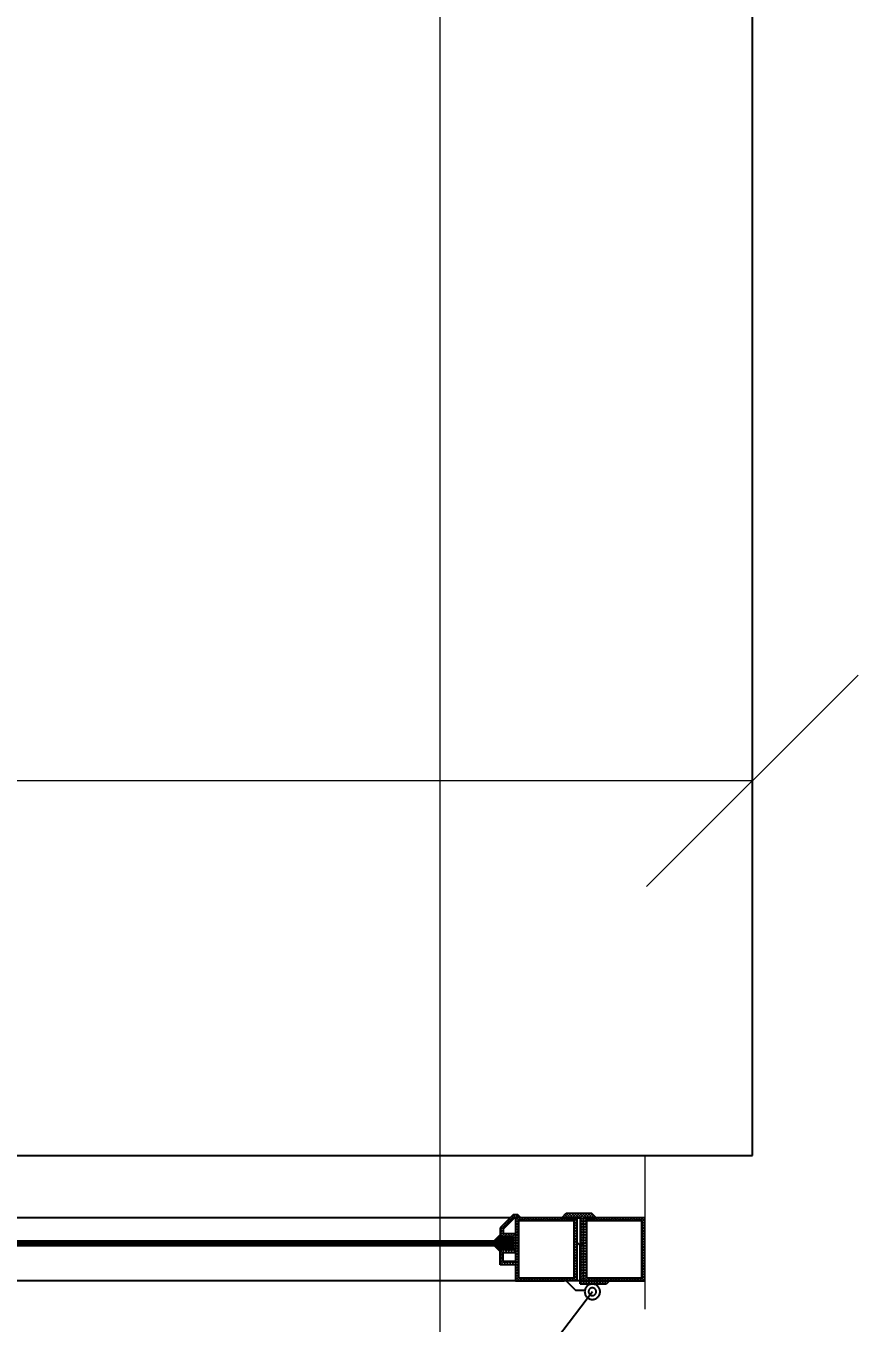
# Model space of a CAD drawing. Header units: metres. Extents: x -355 to 973, y -73 to 238.
# Drawn here: x -271.767 to -271.226, y 99.327 to 100.171 of the extents above; entities that cross this region are included whole.
import ezdxf

# ---------------------------------------------------------------- set-up
doc = ezdxf.new("R2010")
doc.units = ezdxf.units.M
doc.header["$LTSCALE"] = 3
doc.header["$MEASUREMENT"] = 0
for name, pattern in [('1', [30, 6, 6, 6, 6, 6]), ('ACAD_ISO02W100', [15, 12, -3]), ('HIDDEN2', [0.1875, 0.125, -0.0625])]:
    doc.linetypes.add(name, pattern=pattern)
doc.layers.add('05', color=21, linetype='Continuous', lineweight=5)
for name, color, linetype in [('2', 51, 'Continuous'), ('4', 4, 'ACAD_ISO02W100'), ('5', 2, 'Continuous'), ('Ditail', 1, 'Continuous')]:
    doc.layers.add(name, color=color, linetype=linetype)
doc.styles.get("Standard").update_dxf_attribs({"font": 'arial.ttf'})
doc.dimstyles.new('ahmad', dxfattribs={"dimtxt": 0.2, "dimasz": 0.1375, "dimexe": 0, "dimexo": 0.0625, "dimgap": 0.09, "dimtad": 0, "dimzin": 0, "dimdsep": 46, "dimtxsty": 'Standard', "dimblk": 'OBLIQUE', "dimcen": 0.09, "dimclrd": 245, "dimclrt": 61, "dimadec": 0, "dimazin": 0, "dimtfac": 1, "dimtofl": 0, "dimtmove": 0, "dimatfit": 3, "dimldrblk": 'OBLIQUE', "dimfxl": 0, "dimfxlon": 1, "dimtolj": 1, "dimtzin": 0, "dimlwd": 13, "dimarcsym": 0})

# ---------------------------------------------------------------- blocks, each defined once
blk = doc.blocks.new('_Oblique')
at = {"color": 0, "linetype": 'ByBlock', "lineweight": -2}
blk.add_line((-0.5, -0.5), (0.5, 0.5), dxfattribs=at)
blk = doc.blocks.new('*D582')
at = {"color": 245, "lineweight": 13, "transparency": 16777216}
for p, q in [((-271.49791, 109.68613), (-271.49791, 104.40383)), ((-271.49791, 98.28613), (-271.49791, 103.56844))]:
    blk.add_line(p, q, dxfattribs=at)
at = {"layer": 'Defpoints', "color": 0, "transparency": 16777216}
for p in [(-271.29487, 109.68613), (-271.49791, 98.28613), (-271.29791, 98.28613)]:
    blk.add_point(p, dxfattribs=at)
at = {"color": 245, "lineweight": 13, "transparency": 16777216, "xscale": 0.1375, "yscale": 0.1375, "zscale": 0.1375}
for p, rotation in [((-271.49791, 109.68613), 90), ((-271.49791, 98.28613), 270)]:
    blk.add_blockref('_Oblique', p, dxfattribs=dict(at, rotation=rotation))
at = {"color": 61, "transparency": 16777216, "insert": (-271.49791, 103.98613), "char_height": 0.2, "attachment_point": 5, "rotation": 90}
blk.add_mtext('\\A1;11.40', dxfattribs=at)
blk = doc.blocks.new('*D627')
at = {"layer": '4', "color": 245, "lineweight": 13, "transparency": 16777216}
for p, q in [((-273.3407, 99.67984), (-272.66999, 99.67984)), ((-271.29487, 99.67984), (-271.96557, 99.67984))]:
    blk.add_line(p, q, dxfattribs=at)
at = {"layer": 'Defpoints', "color": 0, "transparency": 16777216}
for p in [(-271.29487, 99.67984), (-273.3407, 99.43613), (-271.29487, 99.28613)]:
    blk.add_point(p, dxfattribs=at)
at = {"layer": '4', "color": 245, "lineweight": 13, "transparency": 16777216, "xscale": 0.1375, "yscale": 0.1375, "zscale": 0.1375, "rotation": 180}
blk.add_blockref('_Oblique', (-273.3407, 99.67984), dxfattribs=at)
at = {"layer": '4', "color": 245, "lineweight": 13, "transparency": 16777216, "xscale": 0.1375, "yscale": 0.1375, "zscale": 0.1375}
blk.add_blockref('_Oblique', (-271.29487, 99.67984), dxfattribs=at)
at = {"layer": '4', "color": 61, "transparency": 16777216, "insert": (-272.31778, 99.67984), "char_height": 0.2, "attachment_point": 5}
blk.add_mtext('\\A1;2.05', dxfattribs=at)
blk = doc.blocks.new('*X66')
at = {"color": 0}
for p, q in [((20.47, 31.08), (24.02, 34.62)), ((21.35, 31.08), (24.02, 33.74)), ((20.11, 28.06), (20.12, 28.08)), ((20.55, 27.62), (21.01, 28.08)), ((20.99, 27.18), (21.89, 28.08)), ((21.43, 26.74), (22.77, 28.08)), ((21.88, 26.29), (23.66, 28.08)), ((22.24, 31.08), (24.74, 33.58)), ((22.32, 25.85), (24.54, 28.08)), ((22.76, 25.41), (25.43, 28.08)), ((23.12, 31.08), (25.62, 33.58)), ((23.2, 24.97), (26.31, 28.08)), ((24.01, 31.08), (26.51, 33.58)), ((24.69, 25.58), (27.19, 28.08)), ((24.89, 31.08), (27.39, 33.58)), ((25.58, 25.58), (32.02, 32.02)), ((25.77, 31.08), (28.27, 33.58)), ((26.46, 25.58), (32.02, 31.13)), ((26.66, 31.08), (29.16, 33.58)), ((27.34, 25.58), (32.02, 30.25)), ((27.54, 31.08), (30.04, 33.58)), ((28.02, 30.67), (30.93, 33.58)), ((28.02, 29.78), (31.81, 33.58)), ((28.02, 28.9), (32.02, 32.9)), ((28.23, 25.58), (32.02, 29.36)), ((29.11, 25.58), (32.02, 28.48)), ((30, 25.58), (32.02, 27.6)), ((30.88, 25.58), (32.02, 26.71)), ((31.76, 25.58), (32.02, 25.83)), ((23.64, 24.53), (24.02, 24.9))]:
    blk.add_line(p, q, dxfattribs=at)
blk = doc.blocks.new('dfgdfg')
for p, q in [((191.815, -169.4684), (191.815, -170.08423)), ((191.85602, -169.55608), (191.85602, -169.55689)), ((191.85602, -169.55689), (191.85602, -169.55608)), ((191.85602, -169.55608), (191.85602, -170.08071))]:
    blk.add_line(p, q)
at = {"layer": '05'}
for p, q in [((191.89653, -169.4684), (191.79653, -169.4684)), ((191.81674, -169.4684), (191.815, -169.47014)), ((191.81851, -169.4684), (191.815, -169.47191)), ((191.81853, -169.4704), (191.81652, -169.4684)), ((191.82028, -169.4684), (191.81827, -169.4704)), ((191.82029, -169.4704), (191.81829, -169.4684)), ((191.82205, -169.4684), (191.82004, -169.4704)), ((191.82206, -169.4704), (191.82006, -169.4684)), ((191.82381, -169.4684), (191.82181, -169.4704)), ((191.82383, -169.4704), (191.82183, -169.4684)), ((191.82558, -169.4684), (191.82358, -169.4704)), ((191.8256, -169.4704), (191.82359, -169.4684)), ((191.82735, -169.4684), (191.82534, -169.4704)), ((191.82737, -169.4704), (191.82536, -169.4684)), ((191.82912, -169.4684), (191.82711, -169.4704)), ((191.82913, -169.4704), (191.82713, -169.4684)), ((191.83088, -169.4684), (191.82888, -169.4704)), ((191.8309, -169.4704), (191.8289, -169.4684)), ((191.83265, -169.4684), (191.83065, -169.4704)), ((191.83267, -169.4704), (191.83067, -169.4684)), ((191.83442, -169.4684), (191.83242, -169.4704)), ((191.83444, -169.4704), (191.83243, -169.4684)), ((191.83619, -169.4684), (191.83418, -169.4704)), ((191.8362, -169.4704), (191.8342, -169.4684)), ((191.83796, -169.4684), (191.83595, -169.4704)), ((191.83797, -169.4704), (191.83597, -169.4684)), ((191.83972, -169.4684), (191.83772, -169.4704)), ((191.83974, -169.4704), (191.83774, -169.4684)), ((191.84149, -169.4684), (191.83949, -169.4704)), ((191.84151, -169.4704), (191.8395, -169.4684)), ((191.84326, -169.4684), (191.84125, -169.4704)), ((191.84328, -169.4704), (191.84127, -169.4684)), ((191.84503, -169.4684), (191.84302, -169.4704)), ((191.84504, -169.4704), (191.84304, -169.4684)), ((191.84679, -169.4684), (191.84479, -169.4704)), ((191.84681, -169.4704), (191.84481, -169.4684)), ((191.84856, -169.4684), (191.84656, -169.4704)), ((191.84858, -169.4704), (191.84658, -169.4684)), ((191.85033, -169.4684), (191.84833, -169.4704)), ((191.85035, -169.4704), (191.84834, -169.4684)), ((191.8521, -169.4684), (191.85009, -169.4704)), ((191.85211, -169.4704), (191.85011, -169.4684)), ((191.85386, -169.4684), (191.85186, -169.4704)), ((191.85388, -169.4704), (191.85188, -169.4684)), ((191.85563, -169.4684), (191.85363, -169.4704)), ((191.85602, -169.47077), (191.85365, -169.4684)), ((191.85602, -169.469), (191.85541, -169.4684)), ((191.817, -169.47064), (191.815, -169.46864)), ((191.817, -169.47241), (191.815, -169.4704)), ((191.817, -169.47167), (191.815, -169.47368)), ((191.817, -169.47418), (191.815, -169.47217)), ((191.817, -169.47344), (191.815, -169.47544)), ((191.817, -169.47594), (191.815, -169.47394)), ((191.817, -169.47521), (191.815, -169.47721)), ((191.817, -169.47771), (191.815, -169.47571)), ((191.817, -169.47698), (191.815, -169.47898)), ((191.85602, -169.46978), (191.85401, -169.47178)), ((191.85602, -169.47254), (191.85401, -169.47053)), ((191.85602, -169.47154), (191.85401, -169.47355)), ((191.85602, -169.4743), (191.85401, -169.4723)), ((191.85602, -169.47331), (191.85401, -169.47532)), ((191.85602, -169.47607), (191.85401, -169.47407)), ((191.85602, -169.47508), (191.85401, -169.47708)), ((191.85602, -169.47784), (191.85401, -169.47584)), ((191.85602, -169.47685), (191.85401, -169.47885)), ((191.817, -169.47948), (191.815, -169.47748)), ((191.817, -169.47874), (191.815, -169.48075)), ((191.817, -169.48125), (191.815, -169.47924)), ((191.817, -169.48051), (191.815, -169.48251)), ((191.817, -169.48302), (191.815, -169.48101)), ((191.817, -169.48228), (191.815, -169.48428)), ((191.817, -169.48478), (191.815, -169.48278)), ((191.817, -169.48405), (191.815, -169.48605)), ((191.817, -169.48655), (191.815, -169.48455)), ((191.85602, -169.47961), (191.85401, -169.4776)), ((191.85602, -169.47862), (191.85401, -169.48062)), ((191.85602, -169.48137), (191.85401, -169.47937)), ((191.85602, -169.48038), (191.85401, -169.48239)), ((191.85602, -169.48314), (191.85401, -169.48114)), ((191.85602, -169.48215), (191.85401, -169.48416)), ((191.85602, -169.48491), (191.85401, -169.48291)), ((191.85602, -169.48392), (191.85401, -169.48592)), ((191.85602, -169.48668), (191.85401, -169.48467)), ((191.815, -169.49312), (191.81299, -169.49513)), ((191.815, -169.49515), (191.81314, -169.4933)), ((191.815, -169.49339), (191.81402, -169.49241)), ((191.815, -169.49162), (191.81491, -169.49153)), ((191.817, -169.48581), (191.815, -169.48782)), ((191.817, -169.48832), (191.815, -169.48631)), ((191.817, -169.48758), (191.815, -169.48959)), ((191.817, -169.49009), (191.815, -169.48808)), ((191.817, -169.48935), (191.815, -169.49135)), ((191.817, -169.49185), (191.815, -169.48985)), ((191.817, -169.49112), (191.815, -169.49312)), ((191.817, -169.49362), (191.815, -169.49162)), ((191.817, -169.49289), (191.815, -169.49489)), ((191.817, -169.49539), (191.815, -169.49339)), ((191.85602, -169.48569), (191.85401, -169.48769)), ((191.85602, -169.48845), (191.85401, -169.48644)), ((191.85602, -169.48745), (191.85401, -169.48946)), ((191.85602, -169.49021), (191.85401, -169.48821)), ((191.85602, -169.48922), (191.85401, -169.49123)), ((191.85602, -169.49198), (191.85401, -169.48998)), ((191.85602, -169.49099), (191.85401, -169.49299)), ((191.85602, -169.49375), (191.85401, -169.49174)), ((191.85602, -169.49276), (191.85401, -169.49476)), ((191.85602, -169.49552), (191.85401, -169.49351)), ((191.815, -169.49489), (191.81299, -169.49689)), ((191.815, -169.49692), (191.81299, -169.49492)), ((191.815, -169.49666), (191.81299, -169.49866)), ((191.815, -169.49869), (191.81299, -169.49668)), ((191.815, -169.49842), (191.81299, -169.50043)), ((191.815, -169.50046), (191.81299, -169.49845)), ((191.815, -169.50019), (191.81299, -169.5022)), ((191.815, -169.50222), (191.81299, -169.50022)), ((191.815, -169.50196), (191.81299, -169.50396)), ((191.815, -169.50399), (191.81299, -169.50199)), ((191.817, -169.49465), (191.815, -169.49666)), ((191.817, -169.49716), (191.815, -169.49515)), ((191.817, -169.49642), (191.815, -169.49842)), ((191.817, -169.49892), (191.815, -169.49692)), ((191.817, -169.49819), (191.815, -169.50019)), ((191.817, -169.50069), (191.815, -169.49869)), ((191.817, -169.49996), (191.815, -169.50196)), ((191.817, -169.50246), (191.815, -169.50046)), ((191.817, -169.50172), (191.815, -169.50373)), ((191.817, -169.50423), (191.815, -169.50222)), ((191.85602, -169.49453), (191.85401, -169.49653)), ((191.85602, -169.49728), (191.85401, -169.49528)), ((191.85602, -169.49629), (191.85401, -169.4983)), ((191.85602, -169.49905), (191.85401, -169.49705)), ((191.85602, -169.49806), (191.85401, -169.50007)), ((191.85602, -169.50082), (191.85401, -169.49882)), ((191.85602, -169.49983), (191.85401, -169.50183)), ((191.85602, -169.50259), (191.85401, -169.50058)), ((191.85602, -169.5016), (191.85401, -169.5036)), ((191.85602, -169.50436), (191.85401, -169.50235)), ((191.85681, -169.50081), (191.85602, -169.5016)), ((191.85902, -169.50383), (191.85602, -169.50082)), ((191.85769, -169.50169), (191.85602, -169.50336)), ((191.815, -169.50373), (191.81299, -169.50573)), ((191.815, -169.50576), (191.81299, -169.50376)), ((191.815, -169.5055), (191.81299, -169.5075)), ((191.815, -169.50753), (191.81299, -169.50552)), ((191.815, -169.50726), (191.81299, -169.50927)), ((191.81618, -169.51048), (191.81299, -169.50729)), ((191.81441, -169.51048), (191.81299, -169.50906)), ((191.81555, -169.50848), (191.81355, -169.51048)), ((191.817, -169.50349), (191.815, -169.5055)), ((191.817, -169.506), (191.815, -169.50399)), ((191.817, -169.50526), (191.815, -169.50726)), ((191.81771, -169.50848), (191.815, -169.50576)), ((191.81594, -169.50848), (191.815, -169.50753)), ((191.81732, -169.50848), (191.81532, -169.51048)), ((191.81756, -169.50647), (191.81555, -169.50848)), ((191.81795, -169.51048), (191.81594, -169.50848)), ((191.81909, -169.50848), (191.81708, -169.51048)), ((191.81932, -169.50647), (191.81732, -169.50848)), ((191.81948, -169.50848), (191.81748, -169.50647)), ((191.81972, -169.51048), (191.81771, -169.50848)), ((191.82086, -169.50848), (191.81885, -169.51048)), ((191.82109, -169.50647), (191.81909, -169.50848)), ((191.82125, -169.50848), (191.81924, -169.50647)), ((191.82148, -169.51048), (191.81948, -169.50848)), ((191.82262, -169.50848), (191.82062, -169.51048)), ((191.82286, -169.50647), (191.82086, -169.50848)), ((191.82302, -169.50848), (191.82101, -169.50647)), ((191.82325, -169.51048), (191.82125, -169.50848)), ((191.82439, -169.50848), (191.82239, -169.51048)), ((191.82463, -169.50647), (191.82262, -169.50848)), ((191.82478, -169.50848), (191.82278, -169.50647)), ((191.82502, -169.51048), (191.82302, -169.50848)), ((191.82616, -169.50848), (191.82416, -169.51048)), ((191.8264, -169.50647), (191.82439, -169.50848)), ((191.82655, -169.50848), (191.82455, -169.50647)), ((191.82679, -169.51048), (191.82478, -169.50848)), ((191.82793, -169.50848), (191.82592, -169.51048)), ((191.82816, -169.50647), (191.82616, -169.50848)), ((191.82832, -169.50848), (191.82631, -169.50647)), ((191.82855, -169.51048), (191.82655, -169.50848)), ((191.8297, -169.50848), (191.82769, -169.51048)), ((191.82993, -169.50647), (191.82793, -169.50848)), ((191.83009, -169.50848), (191.82808, -169.50647)), ((191.83032, -169.51048), (191.82832, -169.50848)), ((191.83146, -169.50848), (191.82946, -169.51048)), ((191.8317, -169.50647), (191.8297, -169.50848)), ((191.83185, -169.50848), (191.82985, -169.50647)), ((191.83209, -169.51048), (191.83009, -169.50848)), ((191.83323, -169.50848), (191.83123, -169.51048)), ((191.83347, -169.50647), (191.83146, -169.50848)), ((191.83362, -169.50848), (191.83162, -169.50647)), ((191.83386, -169.51048), (191.83185, -169.50848)), ((191.835, -169.50848), (191.83299, -169.51048)), ((191.83523, -169.50647), (191.83323, -169.50848)), ((191.83539, -169.50848), (191.83339, -169.50647)), ((191.83563, -169.51048), (191.83362, -169.50848)), ((191.83677, -169.50848), (191.83476, -169.51048)), ((191.837, -169.50647), (191.835, -169.50848)), ((191.83716, -169.50848), (191.83515, -169.50647)), ((191.83739, -169.51048), (191.83539, -169.50848)), ((191.83853, -169.50848), (191.83653, -169.51048)), ((191.83877, -169.50647), (191.83677, -169.50848)), ((191.83893, -169.50848), (191.83692, -169.50647)), ((191.8386, -169.50992), (191.83716, -169.50848)), ((191.8403, -169.50848), (191.8383, -169.51048)), ((191.84054, -169.50647), (191.83853, -169.50848)), ((191.83916, -169.51048), (191.8386, -169.50992)), ((191.84069, -169.50848), (191.83869, -169.50647)), ((191.83949, -169.50904), (191.83893, -169.50848)), ((191.84093, -169.51048), (191.83949, -169.50904)), ((191.84207, -169.50848), (191.84007, -169.51048)), ((191.84231, -169.50647), (191.8403, -169.50848)), ((191.84246, -169.50848), (191.84046, -169.50647)), ((191.8427, -169.51048), (191.84069, -169.50848)), ((191.84384, -169.50848), (191.84183, -169.51048)), ((191.84407, -169.50647), (191.84207, -169.50848)), ((191.84423, -169.50848), (191.84222, -169.50647)), ((191.84446, -169.51048), (191.84246, -169.50848)), ((191.8456, -169.50848), (191.8436, -169.51048)), ((191.84584, -169.50647), (191.84384, -169.50848)), ((191.846, -169.50848), (191.84399, -169.50647)), ((191.84623, -169.51048), (191.84423, -169.50848)), ((191.84737, -169.50848), (191.84537, -169.51048)), ((191.84761, -169.50647), (191.8456, -169.50848)), ((191.84776, -169.50848), (191.84576, -169.50647)), ((191.848, -169.51048), (191.846, -169.50848)), ((191.84914, -169.50848), (191.84714, -169.51048)), ((191.84938, -169.50647), (191.84737, -169.50848)), ((191.84953, -169.50848), (191.84753, -169.50647)), ((191.84977, -169.51048), (191.84776, -169.50848)), ((191.85091, -169.50848), (191.8489, -169.51048)), ((191.85114, -169.50647), (191.84914, -169.50848)), ((191.8513, -169.50848), (191.8493, -169.50647)), ((191.85154, -169.51048), (191.84953, -169.50848)), ((191.85268, -169.50848), (191.85067, -169.51048)), ((191.85291, -169.50647), (191.85091, -169.50848)), ((191.85307, -169.50848), (191.85106, -169.50647)), ((191.8533, -169.51048), (191.8513, -169.50848)), ((191.85444, -169.50848), (191.85244, -169.51048)), ((191.85602, -169.50513), (191.85268, -169.50848)), ((191.85484, -169.50848), (191.85283, -169.50647)), ((191.85507, -169.51048), (191.85307, -169.50848)), ((191.85602, -169.50336), (191.85401, -169.50537)), ((191.85602, -169.50612), (191.85401, -169.50412)), ((191.85602, -169.50789), (191.85401, -169.50589)), ((191.85902, -169.50566), (191.85421, -169.51048)), ((191.85602, -169.5069), (191.85444, -169.50848)), ((191.85902, -169.51266), (191.85484, -169.50848)), ((191.85902, -169.50743), (191.85598, -169.51048)), ((191.85858, -169.50257), (191.85602, -169.50513)), ((191.85902, -169.50559), (191.85602, -169.50259)), ((191.85902, -169.50389), (191.85602, -169.5069)), ((191.85902, -169.50736), (191.85602, -169.50436)), ((191.85902, -169.50913), (191.85602, -169.50612)), ((191.85902, -169.5109), (191.85602, -169.50789)), ((191.85902, -169.5092), (191.85602, -169.5122)), ((191.81508, -169.51248), (191.815, -169.51257)), ((191.81685, -169.51248), (191.815, -169.51433)), ((191.81862, -169.51248), (191.815, -169.5161)), ((191.817, -169.51483), (191.815, -169.51283)), ((191.817, -169.5166), (191.815, -169.5146)), ((191.817, -169.51587), (191.815, -169.51787)), ((191.817, -169.51837), (191.815, -169.51637)), ((191.817, -169.51763), (191.815, -169.51964)), ((191.817, -169.52014), (191.815, -169.51813)), ((191.81842, -169.51449), (191.81642, -169.51248)), ((191.82019, -169.51449), (191.81818, -169.51248)), ((191.82038, -169.51248), (191.81838, -169.51449)), ((191.82196, -169.51449), (191.81995, -169.51248)), ((191.82215, -169.51248), (191.82015, -169.51449)), ((191.82372, -169.51449), (191.82172, -169.51248)), ((191.82392, -169.51248), (191.82192, -169.51449)), ((191.82549, -169.51449), (191.82349, -169.51248)), ((191.82569, -169.51248), (191.82368, -169.51449)), ((191.82726, -169.51449), (191.82526, -169.51248)), ((191.82745, -169.51248), (191.82545, -169.51449)), ((191.82903, -169.51449), (191.82702, -169.51248)), ((191.82922, -169.51248), (191.82722, -169.51449)), ((191.8308, -169.51449), (191.82879, -169.51248)), ((191.83099, -169.51248), (191.82899, -169.51449)), ((191.83256, -169.51449), (191.83056, -169.51248)), ((191.83276, -169.51248), (191.83075, -169.51449)), ((191.83433, -169.51449), (191.83233, -169.51248)), ((191.83453, -169.51248), (191.83252, -169.51449)), ((191.8361, -169.51449), (191.83409, -169.51248)), ((191.83629, -169.51248), (191.83429, -169.51449)), ((191.83787, -169.51449), (191.83586, -169.51248)), ((191.83806, -169.51248), (191.83606, -169.51449)), ((191.83963, -169.51449), (191.83763, -169.51248)), ((191.83983, -169.51248), (191.83783, -169.51449)), ((191.8414, -169.51449), (191.8394, -169.51248)), ((191.8416, -169.51248), (191.83959, -169.51449)), ((191.84317, -169.51449), (191.84117, -169.51248)), ((191.84336, -169.51248), (191.84136, -169.51449)), ((191.84494, -169.51449), (191.84293, -169.51248)), ((191.84513, -169.51248), (191.84313, -169.51449)), ((191.8467, -169.51449), (191.8447, -169.51248)), ((191.8469, -169.51248), (191.8449, -169.51449)), ((191.84847, -169.51449), (191.84647, -169.51248)), ((191.84867, -169.51248), (191.84666, -169.51449)), ((191.85024, -169.51449), (191.84824, -169.51248)), ((191.85044, -169.51248), (191.84843, -169.51449)), ((191.85201, -169.51449), (191.85, -169.51248)), ((191.8522, -169.51248), (191.8502, -169.51449)), ((191.85378, -169.51449), (191.85177, -169.51248)), ((191.85397, -169.51248), (191.85197, -169.51449)), ((191.85602, -169.51496), (191.85354, -169.51248)), ((191.85574, -169.51248), (191.85374, -169.51449)), ((191.85602, -169.51397), (191.85401, -169.51597)), ((191.85602, -169.51673), (191.85401, -169.51473)), ((191.85602, -169.51574), (191.85401, -169.51774)), ((191.85602, -169.5185), (191.85401, -169.51649)), ((191.85602, -169.51751), (191.85401, -169.51951)), ((191.85602, -169.52027), (191.85401, -169.51826)), ((191.85602, -169.51319), (191.85531, -169.51248)), ((191.85902, -169.51096), (191.85602, -169.51397)), ((191.85902, -169.51443), (191.85602, -169.51143)), ((191.85902, -169.51273), (191.85602, -169.51574)), ((191.85902, -169.5162), (191.85602, -169.51319)), ((191.85902, -169.5145), (191.85602, -169.51751)), ((191.85902, -169.51797), (191.85602, -169.51496)), ((191.85902, -169.51627), (191.85602, -169.51927)), ((191.85891, -169.51962), (191.85602, -169.51673)), ((191.85902, -169.51804), (191.85602, -169.52104)), ((191.85802, -169.5205), (191.85602, -169.5185)), ((191.817, -169.5194), (191.815, -169.52141)), ((191.817, -169.52191), (191.815, -169.5199)), ((191.817, -169.52117), (191.815, -169.52317)), ((191.817, -169.52367), (191.815, -169.52167)), ((191.817, -169.52294), (191.815, -169.52494)), ((191.817, -169.52544), (191.815, -169.52344)), ((191.817, -169.5247), (191.815, -169.52671)), ((191.817, -169.52721), (191.815, -169.52521)), ((191.817, -169.52647), (191.815, -169.52848)), ((191.817, -169.52898), (191.815, -169.52697)), ((191.85602, -169.51927), (191.85401, -169.52128)), ((191.85602, -169.52203), (191.85401, -169.52003)), ((191.85602, -169.52104), (191.85401, -169.52305)), ((191.85602, -169.5238), (191.85401, -169.5218)), ((191.85602, -169.52281), (191.85401, -169.52481)), ((191.85602, -169.52557), (191.85401, -169.52356)), ((191.85602, -169.52458), (191.85401, -169.52658)), ((191.85602, -169.52734), (191.85401, -169.52533)), ((191.85602, -169.52635), (191.85401, -169.52835)), ((191.85602, -169.5291), (191.85401, -169.5271)), ((191.85714, -169.52138), (191.85602, -169.52027)), ((191.85625, -169.52227), (191.85602, -169.52203)), ((191.817, -169.52824), (191.815, -169.53024)), ((191.817, -169.53074), (191.815, -169.52874)), ((191.817, -169.53001), (191.815, -169.53201)), ((191.817, -169.53251), (191.815, -169.53051)), ((191.817, -169.53178), (191.815, -169.53378)), ((191.817, -169.53428), (191.815, -169.53228)), ((191.817, -169.53354), (191.815, -169.53555)), ((191.817, -169.53605), (191.815, -169.53404)), ((191.817, -169.53531), (191.815, -169.53732)), ((191.817, -169.53782), (191.815, -169.53581)), ((191.85602, -169.52811), (191.85401, -169.53012)), ((191.85602, -169.53087), (191.85401, -169.52887)), ((191.85602, -169.52988), (191.85401, -169.53188)), ((191.85602, -169.53264), (191.85401, -169.53064)), ((191.85602, -169.53165), (191.85401, -169.53365)), ((191.85602, -169.53441), (191.85401, -169.5324)), ((191.85602, -169.53342), (191.85401, -169.53542)), ((191.85602, -169.53618), (191.85401, -169.53417)), ((191.85602, -169.53518), (191.85401, -169.53719)), ((191.85602, -169.53794), (191.85401, -169.53594)), ((191.817, -169.53708), (191.815, -169.53908)), ((191.817, -169.53958), (191.815, -169.53758)), ((191.817, -169.53885), (191.815, -169.54085)), ((191.817, -169.54135), (191.815, -169.53935)), ((191.817, -169.54061), (191.815, -169.54262)), ((191.817, -169.54312), (191.815, -169.54112)), ((191.817, -169.54238), (191.815, -169.54439)), ((191.817, -169.54489), (191.815, -169.54288)), ((191.817, -169.54415), (191.815, -169.54615)), ((191.85602, -169.53695), (191.85401, -169.53896)), ((191.85602, -169.53971), (191.85401, -169.53771)), ((191.85602, -169.53872), (191.85401, -169.54072)), ((191.85602, -169.54148), (191.85401, -169.53947)), ((191.85602, -169.54049), (191.85401, -169.54249)), ((191.85602, -169.54325), (191.85401, -169.54124)), ((191.85602, -169.54226), (191.85401, -169.54426)), ((191.85602, -169.54501), (191.85401, -169.54301)), ((191.85602, -169.54402), (191.85401, -169.54603)), ((191.817, -169.54665), (191.815, -169.54465)), ((191.817, -169.54592), (191.815, -169.54792)), ((191.817, -169.54842), (191.815, -169.54642)), ((191.817, -169.54769), (191.815, -169.54969)), ((191.817, -169.55019), (191.815, -169.54819)), ((191.817, -169.54945), (191.815, -169.55146)), ((191.81761, -169.55256), (191.815, -169.54995)), ((191.81584, -169.55256), (191.815, -169.55172)), ((191.81766, -169.55056), (191.81566, -169.55256)), ((191.81937, -169.55256), (191.81737, -169.55056)), ((191.81943, -169.55056), (191.81743, -169.55256)), ((191.82114, -169.55256), (191.81914, -169.55056)), ((191.8212, -169.55056), (191.81919, -169.55256)), ((191.82291, -169.55256), (191.8209, -169.55056)), ((191.82297, -169.55056), (191.82096, -169.55256)), ((191.82468, -169.55256), (191.82267, -169.55056)), ((191.82473, -169.55056), (191.82273, -169.55256)), ((191.82644, -169.55256), (191.82444, -169.55056)), ((191.8265, -169.55056), (191.8245, -169.55256)), ((191.82627, -169.55256), (191.82553, -169.5533)), ((191.82821, -169.55256), (191.82621, -169.55056)), ((191.82827, -169.55056), (191.82627, -169.55256)), ((191.82754, -169.55365), (191.82644, -169.55256)), ((191.82998, -169.55256), (191.82798, -169.55056)), ((191.83004, -169.55056), (191.82803, -169.55256)), ((191.83175, -169.55256), (191.82974, -169.55056)), ((191.83181, -169.55056), (191.8298, -169.55256)), ((191.83352, -169.55256), (191.83151, -169.55056)), ((191.83357, -169.55056), (191.83157, -169.55256)), ((191.83528, -169.55256), (191.83328, -169.55056)), ((191.83534, -169.55056), (191.83334, -169.55256)), ((191.8351, -169.55256), (191.83355, -169.55412)), ((191.83555, -169.5546), (191.83355, -169.5526)), ((191.83705, -169.55256), (191.83505, -169.55056)), ((191.83711, -169.55056), (191.8351, -169.55256)), ((191.83555, -169.55283), (191.83528, -169.55256)), ((191.83687, -169.55256), (191.83555, -169.55388)), ((191.83729, -169.55457), (191.83555, -169.55283)), ((191.83864, -169.55256), (191.83664, -169.55457)), ((191.83882, -169.55256), (191.83681, -169.55056)), ((191.83888, -169.55056), (191.83687, -169.55256)), ((191.83906, -169.55457), (191.83705, -169.55256)), ((191.84041, -169.55256), (191.8384, -169.55457)), ((191.84059, -169.55256), (191.83858, -169.55056)), ((191.84064, -169.55056), (191.83864, -169.55256)), ((191.84082, -169.55457), (191.83882, -169.55256)), ((191.84218, -169.55256), (191.84017, -169.55457)), ((191.84235, -169.55256), (191.84035, -169.55056)), ((191.84241, -169.55056), (191.84041, -169.55256)), ((191.84259, -169.55457), (191.84059, -169.55256)), ((191.84394, -169.55256), (191.84194, -169.55457)), ((191.84412, -169.55256), (191.84212, -169.55056)), ((191.84418, -169.55056), (191.84218, -169.55256)), ((191.84557, -169.55578), (191.84235, -169.55256)), ((191.84557, -169.5527), (191.84357, -169.55471)), ((191.84589, -169.55256), (191.84389, -169.55056)), ((191.84595, -169.55056), (191.84394, -169.55256)), ((191.84557, -169.55401), (191.84412, -169.55256)), ((191.84766, -169.55256), (191.84565, -169.55056)), ((191.84772, -169.55056), (191.84571, -169.55256)), ((191.84943, -169.55256), (191.84742, -169.55056)), ((191.84948, -169.55056), (191.84748, -169.55256)), ((191.85802, -169.55263), (191.84807, -169.56258)), ((191.85119, -169.55256), (191.84919, -169.55056)), ((191.85125, -169.55056), (191.84925, -169.55256)), ((191.85296, -169.55256), (191.85096, -169.55056)), ((191.85302, -169.55056), (191.85101, -169.55256)), ((191.85473, -169.55256), (191.85272, -169.55056)), ((191.85602, -169.54933), (191.85278, -169.55256)), ((191.85602, -169.54678), (191.85401, -169.54478)), ((191.85602, -169.54579), (191.85401, -169.54779)), ((191.85602, -169.54855), (191.85401, -169.54655)), ((191.85602, -169.54756), (191.85401, -169.54956)), ((191.85602, -169.55032), (191.85401, -169.54831)), ((191.85602, -169.55209), (191.85401, -169.55008)), ((191.85602, -169.55109), (191.85455, -169.55256)), ((191.85615, -169.5492), (191.85602, -169.54933)), ((191.85703, -169.55008), (191.85602, -169.55109)), ((191.85802, -169.55232), (191.85602, -169.55032)), ((191.85791, -169.55097), (191.85602, -169.55286)), ((191.85802, -169.55408), (191.85602, -169.55209)), ((191.82754, -169.55306), (191.82553, -169.55506)), ((191.82754, -169.55542), (191.82553, -169.55342)), ((191.82754, -169.55483), (191.82553, -169.55683)), ((191.82754, -169.55719), (191.82553, -169.55519)), ((191.82754, -169.5566), (191.82553, -169.5586)), ((191.82754, -169.55896), (191.82553, -169.55695)), ((191.82754, -169.55836), (191.82553, -169.56037)), ((191.82939, -169.56258), (191.82553, -169.55872)), ((191.82754, -169.56013), (191.82553, -169.56214)), ((191.82763, -169.56258), (191.82553, -169.56049)), ((191.82886, -169.56058), (191.82685, -169.56258)), ((191.83062, -169.56058), (191.82862, -169.56258)), ((191.83116, -169.56258), (191.82916, -169.56058)), ((191.83239, -169.56058), (191.83039, -169.56258)), ((191.83293, -169.56258), (191.83092, -169.56058)), ((191.83555, -169.55919), (191.83216, -169.56258)), ((191.8347, -169.56258), (191.83269, -169.56058)), ((191.83555, -169.55388), (191.83355, -169.55589)), ((191.83555, -169.55637), (191.83355, -169.55436)), ((191.83555, -169.55565), (191.83355, -169.55765)), ((191.83555, -169.55814), (191.83355, -169.55613)), ((191.83555, -169.55742), (191.83355, -169.55942)), ((191.83555, -169.5599), (191.83355, -169.5579)), ((191.83555, -169.56167), (191.83355, -169.55967)), ((191.83555, -169.56095), (191.83392, -169.56258)), ((191.84557, -169.55447), (191.84357, -169.55647)), ((191.84557, -169.55755), (191.84357, -169.55554)), ((191.84557, -169.55624), (191.84357, -169.55824)), ((191.84557, -169.55932), (191.84357, -169.55731)), ((191.84557, -169.55801), (191.84357, -169.56001)), ((191.84707, -169.56258), (191.84357, -169.55908)), ((191.84557, -169.55977), (191.84357, -169.56178)), ((191.8453, -169.56258), (191.84357, -169.56085)), ((191.84653, -169.56058), (191.84453, -169.56258)), ((191.8483, -169.56058), (191.8463, -169.56258)), ((191.84884, -169.56258), (191.84683, -169.56058)), ((191.85006, -169.56204), (191.8486, -169.56058)), ((191.85095, -169.56116), (191.84953, -169.55974)), ((191.85183, -169.56027), (191.85041, -169.55886)), ((191.85272, -169.55939), (191.8513, -169.55797)), ((191.8536, -169.5585), (191.85218, -169.55709)), ((191.85448, -169.55762), (191.85307, -169.5562)), ((191.85537, -169.55674), (191.85395, -169.55532)), ((191.85625, -169.55585), (191.85483, -169.55444)), ((191.85713, -169.55497), (191.85572, -169.55355)), ((191.82586, -169.56258), (191.82553, -169.56226))]:
    blk.add_line(p, q, dxfattribs=at)
at = {"layer": '2'}
for p, q in [((191.83868, -170.07822), (191.83868, -169.55857)), ((191.83931, -170.07822), (191.83931, -169.55857)), ((191.83994, -170.07822), (191.83994, -169.55857)), ((191.84056, -170.07822), (191.84056, -169.55857))]:
    blk.add_line(p, q, dxfattribs=at)
at = {"layer": '4'}
for p, q in [((191.815, -169.4684), (191.85602, -169.4684)), ((191.815, -169.49144), (191.815, -169.4684)), ((191.85602, -169.4684), (191.85602, -169.50002)), ((191.817, -169.4704), (191.85401, -169.4704)), ((191.817, -169.50647), (191.817, -169.4704)), ((191.85401, -169.4704), (191.85401, -169.50647)), ((191.815, -169.49144), (191.81299, -169.49345)), ((191.81299, -169.51048), (191.81299, -169.49345)), ((191.815, -169.49645), (191.815, -169.50848)), ((191.85602, -169.50002), (191.85902, -169.50302)), ((191.80898, -169.51349), (191.80898, -169.50747)), ((191.81299, -169.51048), (191.83804, -169.51048)), ((191.85401, -169.50647), (191.817, -169.50647)), ((191.85602, -169.51048), (191.82101, -169.51048)), ((191.84005, -169.50848), (191.83804, -169.51048)), ((191.84005, -169.51248), (191.83804, -169.51048)), ((191.85602, -169.51248), (191.85602, -169.51048)), ((191.85902, -169.5195), (191.85902, -169.50302)), ((191.815, -169.5195), (191.80898, -169.51349)), ((191.817, -169.51449), (191.85401, -169.51449)), ((191.817, -169.55056), (191.817, -169.51449)), ((191.84005, -169.51248), (191.85602, -169.51248)), ((191.85401, -169.51449), (191.85401, -169.55056)), ((191.815, -169.5195), (191.815, -169.52094)), ((191.815, -169.55256), (191.815, -169.52094)), ((191.85602, -169.5225), (191.85902, -169.5195)), ((191.85602, -169.5225), (191.85602, -169.54907)), ((191.82553, -169.55256), (191.815, -169.55256)), ((191.85401, -169.55056), (191.817, -169.55056)), ((191.82553, -169.55256), (191.82553, -169.56258)), ((191.82754, -169.55256), (191.82754, -169.56058)), ((191.83355, -169.55256), (191.82754, -169.55256)), ((191.83355, -169.56058), (191.83355, -169.55256)), ((191.83555, -169.56258), (191.83555, -169.55256)), ((191.85602, -169.55256), (191.84557, -169.55256)), ((191.84557, -169.55256), (191.84557, -169.56058)), ((191.85602, -169.54907), (191.85802, -169.55107)), ((191.85602, -169.55256), (191.85602, -169.55325)), ((191.85802, -169.55107), (191.85802, -169.55408)), ((191.82754, -169.56058), (191.83355, -169.56058)), ((191.84357, -169.55457), (191.83555, -169.55457)), ((191.84106, -169.55857), (191.83806, -169.55857)), ((191.83806, -170.07822), (191.83806, -169.55857)), ((191.84106, -170.07822), (191.84106, -169.55857)), ((191.84357, -169.56258), (191.84357, -169.55457)), ((191.84869, -169.56058), (191.84557, -169.56058)), ((191.85602, -169.55325), (191.84869, -169.56058)), ((191.85802, -169.55408), (191.84952, -169.56258)), ((191.82553, -169.56258), (191.83555, -169.56258)), ((191.83412, -169.56258), (191.83806, -169.56651)), ((191.845, -169.56258), (191.84106, -169.56651)), ((191.84952, -169.56258), (191.84357, -169.56258))]:
    blk.add_line(p, q, dxfattribs=at)
for radius in [0.00501, 0.0025]:
    blk.add_circle((191.80798, -169.50256), radius, dxfattribs=at)
at = {"layer": '5'}
for p, q in [((191.815, -169.50848), (191.815, -169.49144)), ((191.85602, -169.50848), (191.85602, -169.50002)), ((191.85602, -169.50848), (191.815, -169.50848)), ((191.815, -169.51248), (191.84005, -169.51248)), ((191.815, -169.51248), (191.815, -169.5195)), ((191.85602, -169.5225), (191.85602, -169.51248)), ((191.82754, -169.55256), (191.82553, -169.55256)), ((191.83555, -169.55256), (191.83355, -169.55256)), ((191.83555, -169.55256), (191.84557, -169.55256)), ((191.85602, -169.54907), (191.85602, -169.55256))]:
    blk.add_line(p, q, dxfattribs=at)
at = {"layer": 'Ditail', "color": 1, "linetype": 'HIDDEN2', "ltscale": 0.4}
blk.add_line((191.80798, -169.50256), (191.30127, -169.88697), dxfattribs=at)
at = {"layer": '2', "xscale": 0.001001994631451453, "yscale": 0.001001994631451453, "zscale": 0.001001994631451453, "rotation": 90}
blk.add_blockref('*X66', (191.8692, -169.58665), dxfattribs=at)

msp = doc.modelspace()

# ---------------------------------------------------------------- linework, layer by layer
msp.add_line((-271.29487, 99.43613), (-271.29487, 109.68613))
at = {"layer": '05', "color": 0, "linetype": '1'}
msp.add_lwpolyline([(-271.29487, 99.43613), (-271.29487, 114.68613), (-283.77187, 114.68613), (-283.77187, 102.32795)], dxfattribs=at)
at = {"layer": '4', "color": 0}
msp.add_line((-273.9407, 99.43613), (-271.29487, 99.43613), dxfattribs=at)

# ---------------------------------------------------------------- block references
at = {"xscale": -1, "rotation": 270}
msp.add_blockref('dfgdfg', (-101.89636, -92.4604), dxfattribs=at)

# ---------------------------------------------------------------- dimensions: what is measured, and where the dimension line sits
dim = msp.add_linear_dim(base=(-271.49791, 98.28613), p1=(-271.29487, 109.68613), p2=(-271.29791, 98.28613), angle=90, dimstyle='ahmad')
dim.commit()
dim.dimension.update_dxf_attribs({"geometry": '*D582', "text_midpoint": (-271.49791, 103.98613)})
at = {"layer": '4', "color": 0}
dim = msp.add_linear_dim(base=(-271.29487, 99.67984), p1=(-273.3407, 99.43613), p2=(-271.29487, 99.28613), dimstyle='ahmad', dxfattribs=at)
dim.commit()
dim.dimension.update_dxf_attribs({"geometry": '*D627', "text_midpoint": (-272.31778, 99.67984)})

doc.saveas('drawing.dxf')
